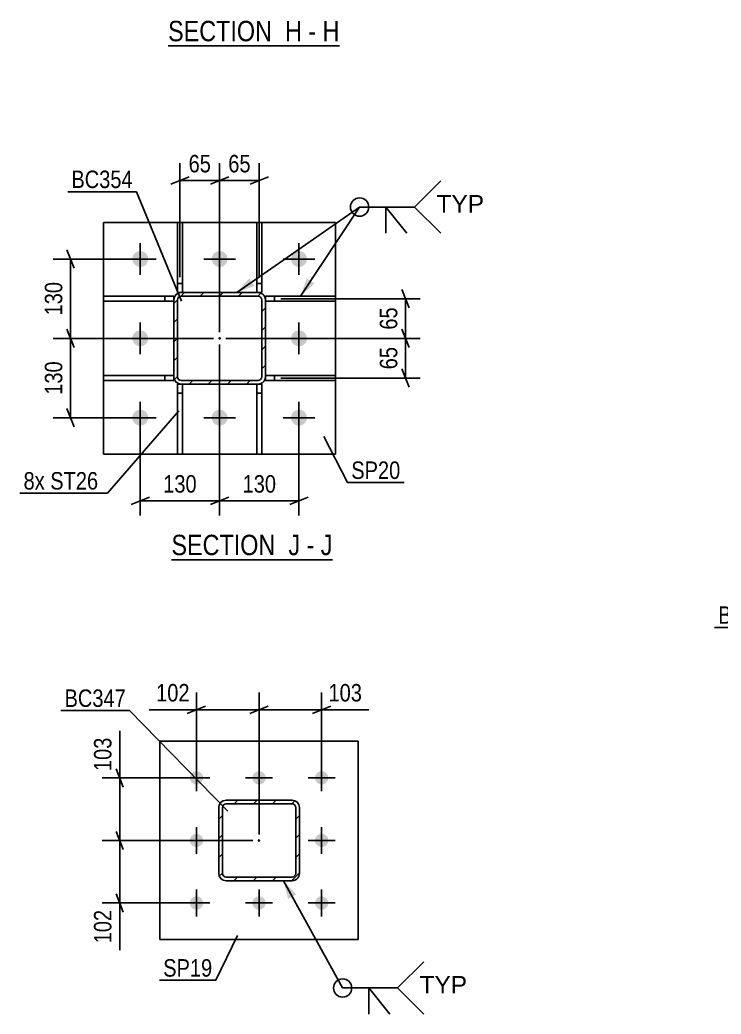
# Model space of a CAD drawing. Header units: millimetres. Extents: x -857 to 332, y -866 to -25.
# Drawn here: x -21.2 to 93.7, y -549.3 to -386.4 of the extents above; entities that cross this region are included whole.
import ezdxf

# ---------------------------------------------------------------- set-up
doc = ezdxf.new("R2010")
doc.units = ezdxf.units.MM
doc.linetypes.add('DXK_LINE_DOT2', pattern=[3.9198, 1.9599, -1.9599])
doc.linetypes.add('DXK_LINE_DOT3', pattern=[5.9187, 2.979, -0.9799, 0.9799, -0.9799])
doc.styles.add('Arial', font='ARIAL.TTF', dxfattribs={"height": 0.2})
doc.styles.add('Arial Narrow', font='ARIALN.TTF', dxfattribs={"height": 0.2})

# ---------------------------------------------------------------- blocks, each defined once
blk = doc.blocks.new('Unknown-570386455-18 - 4990')
at = {"color": 6, "linetype": 'Continuous'}
blk.add_line((3.09, -390.66), (31.16, -390.66), dxfattribs=at)
at = {"color": 0, "linetype": 'Continuous'}
for points in [[(21.2, -389.91), (21.2, -386.41), (3.09, -386.41), (3.09, -389.91)], [(25.02, -389.91), (25.02, -386.41), (22.25, -386.41), (22.25, -389.91)], [(27.34, -389.91), (27.34, -386.41), (26.07, -386.41), (26.07, -389.91)], [(31.16, -389.91), (31.16, -386.41), (28.39, -386.41), (28.39, -389.91)]]:
    blk.add_wipeout(points, dxfattribs=at)
at = {"color": 7, "linetype": 'Continuous', "style": 'Arial Narrow'}
for s, p in [('SECTION ', (3.09, -389.91)), ('H', (22.25, -389.91)), ('H', (28.39, -389.91)), ('-', (26.07, -389.91))]:
    blk.add_text(s, height=3.34, dxfattribs=at).set_placement(p)
blk = doc.blocks.new('Unknown-570386455-21 - 4431')
at = {"color": 6, "linetype": 'Continuous'}
blk.add_line((3.64, -474.88), (30.01, -474.88), dxfattribs=at)
at = {"color": 0, "linetype": 'Continuous'}
for points in [[(21.75, -474.13), (21.75, -470.63), (3.64, -470.63), (3.64, -474.13)], [(24.72, -474.13), (24.72, -470.63), (22.8, -470.63), (22.8, -474.13)], [(27.04, -474.13), (27.04, -470.63), (25.77, -470.63), (25.77, -474.13)], [(30.01, -474.13), (30.01, -470.63), (28.09, -470.63), (28.09, -474.13)]]:
    blk.add_wipeout(points, dxfattribs=at)
at = {"color": 7, "linetype": 'Continuous', "style": 'Arial Narrow'}
for s, p in [('SECTION ', (3.64, -474.13)), ('J', (22.8, -474.13)), ('J', (28.09, -474.13)), ('-', (25.77, -474.13))]:
    blk.add_text(s, height=3.34, dxfattribs=at).set_placement(p)
blk = doc.blocks.new('Part-570386455-4611 - 4431')
at = {"color": 2, "linetype": 'Continuous'}
for p, q in [((30.53, -431.7), (19.03, -431.7)), ((19.03, -431.7), (19.03, -432.3)), ((30.53, -431.7), (30.53, -432.5)), ((30.53, -432.5), (19.03, -432.5))]:
    blk.add_line(p, q, dxfattribs=at)
at = {"color": 7, "linetype": 'DXK_LINE_DOT2'}
for p, q in [((20.53, -432.5), (20.53, -431.7)), ((19.03, -432.3), (19.03, -432.5))]:
    blk.add_line(p, q, dxfattribs=at)
blk = doc.blocks.new('Part-570386455-4486 - 4431')
at = {"color": 2, "linetype": 'Continuous'}
for p, q in [((-7.47, -445.5), (-7.47, -444.7)), ((-7.47, -444.7), (4.03, -444.7)), ((-7.47, -445.5), (4.03, -445.5)), ((4.03, -444.9), (4.03, -445.5))]:
    blk.add_line(p, q, dxfattribs=at)
at = {"color": 7, "linetype": 'DXK_LINE_DOT2'}
for p, q in [((2.53, -445.5), (2.53, -444.7)), ((4.03, -444.7), (4.03, -444.9))]:
    blk.add_line(p, q, dxfattribs=at)
blk = doc.blocks.new('Part-570386455-4501 - 4431')
at = {"color": 2, "linetype": 'Continuous'}
for p, q in [((4.63, -446.1), (4.63, -457.6)), ((5.23, -446.1), (4.63, -446.1)), ((5.43, -446.1), (5.43, -457.6)), ((5.43, -457.6), (4.63, -457.6))]:
    blk.add_line(p, q, dxfattribs=at)
at = {"color": 7, "linetype": 'DXK_LINE_DOT2'}
for p, q in [((5.43, -446.1), (5.23, -446.1)), ((4.63, -447.6), (5.43, -447.6))]:
    blk.add_line(p, q, dxfattribs=at)
blk = doc.blocks.new('Bolt-570386455-4469 - 4431')
at = {"linetype": 'Continuous'}
for points in [[(-2.77, -425.6, -1), (-0.17, -425.6, -1)], [(10.23, -425.6, -1), (12.83, -425.6, -1)], [(23.23, -425.6, -1), (25.83, -425.6, -1)], [(-2.77, -438.6, -1), (-0.17, -438.6, -1)], [(23.23, -438.6, -1), (25.83, -438.6, -1)], [(-2.77, -451.6, -1), (-0.17, -451.6, -1)], [(10.23, -451.6, -1), (12.83, -451.6, -1)], [(23.23, -451.6, -1), (25.83, -451.6, -1)]]:
    blk.add_hatch(color=1, dxfattribs=at).paths.add_polyline_path(points)
at = {"color": 1, "linetype": 'Continuous'}
for p, q in [((-1.47, -428.2), (-1.47, -423)), ((11.53, -428.2), (11.53, -423)), ((24.53, -428.2), (24.53, -423)), ((-4.07, -425.6), (1.13, -425.6)), ((8.93, -425.6), (14.13, -425.6)), ((21.93, -425.6), (27.13, -425.6)), ((-1.47, -441.2), (-1.47, -436)), ((24.53, -441.2), (24.53, -436)), ((-4.07, -438.6), (1.13, -438.6)), ((21.93, -438.6), (27.13, -438.6)), ((-1.47, -454.2), (-1.47, -449)), ((11.53, -454.2), (11.53, -449)), ((24.53, -454.2), (24.53, -449)), ((-4.07, -451.6), (1.13, -451.6)), ((8.93, -451.6), (14.13, -451.6)), ((21.93, -451.6), (27.13, -451.6))]:
    blk.add_line(p, q, dxfattribs=at)
blk = doc.blocks.new('Part-570386455-4496 - 4431')
at = {"color": 2, "linetype": 'Continuous'}
for p, q in [((30.53, -444.7), (19.03, -444.7)), ((30.53, -444.7), (30.53, -445.5)), ((19.03, -444.9), (19.03, -445.5)), ((30.53, -445.5), (19.03, -445.5))]:
    blk.add_line(p, q, dxfattribs=at)
at = {"color": 7, "linetype": 'DXK_LINE_DOT2'}
for p, q in [((19.03, -444.7), (19.03, -444.9)), ((20.53, -445.5), (20.53, -444.7))]:
    blk.add_line(p, q, dxfattribs=at)
blk = doc.blocks.new('Part-570386455-4506 - 4431')
at = {"color": 2, "linetype": 'Continuous'}
for p, q in [((17.63, -446.1), (17.63, -457.6)), ((18.43, -446.1), (17.83, -446.1)), ((18.43, -446.1), (18.43, -457.6)), ((18.43, -457.6), (17.63, -457.6))]:
    blk.add_line(p, q, dxfattribs=at)
at = {"color": 7, "linetype": 'DXK_LINE_DOT2'}
for p, q in [((17.83, -446.1), (17.63, -446.1)), ((17.63, -447.6), (18.43, -447.6))]:
    blk.add_line(p, q, dxfattribs=at)
blk = doc.blocks.new('Part-570386455-4511 - 4431')
at = {"color": 2, "linetype": 'Continuous'}
for p, q in [((4.63, -431.1), (4.63, -419.6)), ((4.63, -419.6), (5.43, -419.6)), ((5.43, -419.6), (5.43, -431.1)), ((5.23, -431.1), (4.63, -431.1))]:
    blk.add_line(p, q, dxfattribs=at)
at = {"color": 7, "linetype": 'DXK_LINE_DOT2'}
for p, q in [((4.63, -429.6), (5.43, -429.6)), ((5.43, -431.1), (5.23, -431.1))]:
    blk.add_line(p, q, dxfattribs=at)
blk = doc.blocks.new('Part-570386455-4516 - 4431')
at = {"color": 2, "linetype": 'Continuous'}
for p, q in [((17.63, -431.1), (17.63, -419.6)), ((17.63, -419.6), (18.43, -419.6)), ((18.43, -419.6), (18.43, -431.1)), ((18.43, -431.1), (17.83, -431.1))]:
    blk.add_line(p, q, dxfattribs=at)
at = {"color": 7, "linetype": 'DXK_LINE_DOT2'}
for p, q in [((17.63, -429.6), (18.43, -429.6)), ((17.83, -431.1), (17.63, -431.1))]:
    blk.add_line(p, q, dxfattribs=at)
blk = doc.blocks.new('Part-570386455-4613 - 4431')
at = {"color": 2, "linetype": 'Continuous'}
for p, q in [((-7.47, -432.5), (-7.47, -431.7)), ((-7.47, -431.7), (4.03, -431.7)), ((4.03, -431.7), (4.03, -432.3)), ((-7.47, -432.5), (4.03, -432.5))]:
    blk.add_line(p, q, dxfattribs=at)
at = {"color": 7, "linetype": 'DXK_LINE_DOT2'}
for p, q in [((2.53, -432.5), (2.53, -431.7)), ((4.03, -432.3), (4.03, -432.5))]:
    blk.add_line(p, q, dxfattribs=at)
blk = doc.blocks.new('Part-570386455-4690 - 4431')
at = {"color": 2, "linetype": 'Continuous'}
for p, q in [((-7.47, -457.6), (-7.47, -419.6)), ((-7.47, -419.6), (30.53, -419.6)), ((30.53, -419.6), (30.53, -457.6)), ((30.53, -457.6), (-7.47, -457.6))]:
    blk.add_line(p, q, dxfattribs=at)
blk = doc.blocks.new('Part-570386455-4709 - 4431')
at = {"linetype": 'Continuous'}
h = blk.add_hatch(dxfattribs=at)
h.set_pattern_fill('', scale=0.7, style=0, pattern_type=0)
h.set_pattern_definition([(45, (4.1217, -445.3552), (-1.57154, 1.57154), [])])
h.paths.add_polyline_path([(4.03, -444.9), (4.12, -445.36), (4.38, -445.74), (4.77, -446), (5.23, -446.1), (17.83, -446.1), (18.29, -446), (18.68, -445.74), (18.94, -445.36), (19.03, -444.9), (19.03, -432.3), (18.94, -431.84), (18.68, -431.45), (18.29, -431.19), (17.83, -431.1), (5.23, -431.1), (4.77, -431.19), (4.38, -431.45), (4.12, -431.84), (4.03, -432.3)])
h.paths.add_polyline_path([(4.63, -432.3), (4.68, -432.07), (4.81, -431.87), (5, -431.74), (5.23, -431.7), (17.83, -431.7), (18.06, -431.74), (18.25, -431.87), (18.38, -432.07), (18.43, -432.3), (18.43, -444.9), (18.38, -445.13), (18.25, -445.32), (18.06, -445.45), (17.83, -445.5), (5.23, -445.5), (5, -445.45), (4.81, -445.32), (4.68, -445.13), (4.63, -444.9)])
blk.add_hatch(color=30, dxfattribs=at).paths.add_polyline_path([(11.53, -438.7, -1), (11.53, -438.5, -1)])
at = {"color": 7, "linetype": 'DXK_LINE_DOT2'}
for p, q in [((4.77, -431.19), (5.23, -431.1)), ((5, -431.74), (4.81, -431.87)), ((5.23, -431.7), (5, -431.74)), ((17.83, -431.1), (5.23, -431.1)), ((5.23, -431.7), (17.83, -431.7)), ((17.83, -431.1), (18.29, -431.19)), ((18.06, -431.74), (17.83, -431.7)), ((18.25, -431.87), (18.06, -431.74)), ((4.03, -432.3), (4.12, -431.84)), ((4.03, -432.3), (4.03, -444.9)), ((4.68, -432.07), (4.63, -432.3)), ((4.63, -444.9), (4.63, -432.3)), ((4.81, -431.87), (4.68, -432.07)), ((18.38, -432.07), (18.25, -431.87)), ((18.43, -432.3), (18.38, -432.07)), ((18.43, -444.9), (18.43, -432.3)), ((18.94, -431.84), (19.03, -432.3)), ((19.03, -432.3), (19.03, -444.9)), ((4.12, -445.36), (4.03, -444.9)), ((4.63, -444.9), (4.68, -445.13)), ((4.68, -445.13), (4.81, -445.32)), ((5.23, -446.1), (4.77, -446)), ((4.81, -445.32), (5, -445.45)), ((5, -445.45), (5.23, -445.5)), ((5.23, -445.5), (17.83, -445.5)), ((17.83, -446.1), (5.23, -446.1)), ((17.83, -445.5), (18.06, -445.45)), ((18.29, -446), (17.83, -446.1)), ((18.06, -445.45), (18.25, -445.32)), ((18.25, -445.32), (18.38, -445.13)), ((18.38, -445.13), (18.43, -444.9)), ((19.03, -444.9), (18.94, -445.36))]:
    blk.add_line(p, q, dxfattribs=at)
at = {"color": 2, "linetype": 'Continuous'}
for p, q in [((5.23, -431.1), (4.77, -431.19)), ((4.81, -431.87), (5, -431.74)), ((5, -431.74), (5.23, -431.7)), ((5.23, -431.1), (17.83, -431.1)), ((5.23, -431.7), (17.83, -431.7)), ((18.29, -431.19), (17.83, -431.1)), ((17.83, -431.7), (18.06, -431.74)), ((18.06, -431.74), (18.25, -431.87)), ((4.12, -431.84), (4.03, -432.3)), ((4.03, -444.9), (4.03, -432.3)), ((4.63, -432.3), (4.68, -432.07)), ((4.63, -444.9), (4.63, -432.3)), ((4.68, -432.07), (4.81, -431.87)), ((18.25, -431.87), (18.38, -432.07)), ((18.38, -432.07), (18.43, -432.3)), ((18.43, -444.9), (18.43, -432.3)), ((19.03, -432.3), (18.94, -431.84)), ((19.03, -444.9), (19.03, -432.3)), ((4.03, -444.9), (4.12, -445.36)), ((4.68, -445.13), (4.63, -444.9)), ((4.81, -445.32), (4.68, -445.13)), ((4.77, -446), (5.23, -446.1)), ((5, -445.45), (4.81, -445.32)), ((5.23, -445.5), (5, -445.45)), ((5.23, -445.5), (17.83, -445.5)), ((5.23, -446.1), (17.83, -446.1)), ((18.06, -445.45), (17.83, -445.5)), ((17.83, -446.1), (18.29, -446)), ((18.25, -445.32), (18.06, -445.45)), ((18.38, -445.13), (18.25, -445.32)), ((18.43, -444.9), (18.38, -445.13)), ((18.94, -445.36), (19.03, -444.9))]:
    blk.add_line(p, q, dxfattribs=at)
at = {"color": 7, "linetype": 'DXK_LINE_DOT3'}
blk.add_line((11.53, -438.6), (11.53, -438.6), dxfattribs=at)
at = {"color": 30, "linetype": 'DXK_LINE_DOT3'}
blk.add_line((11.53, -438.6), (11.53, -438.6), dxfattribs=at)
at = {"color": 30, "linetype": 'Continuous'}
blk.add_circle((11.53, -438.6), 0.1, dxfattribs=at)
at = {"color": 7, "linetype": 'DXK_LINE_DOT2'}
for centre, start, end in [((5.23, -432.3), 112.5, 157.5), ((17.83, -432.3), 22.5, 67.5), ((5.23, -444.9), 202.5, 247.5), ((17.83, -444.9), 292.5, 337.5)]:
    blk.add_arc(centre, 1.2, start, end, dxfattribs=at)
at = {"color": 2, "linetype": 'Continuous'}
for centre, start, end in [((5.23, -432.3), 112.5, 157.5), ((17.83, -432.3), 22.5, 67.5), ((5.23, -444.9), 202.5, 247.5), ((17.83, -444.9), 292.5, 337.5)]:
    blk.add_arc(centre, 1.2, start, end, dxfattribs=at)
blk = doc.blocks.new('Part-570386455-4190 - 3896')
at = {"color": 2, "linetype": 'Continuous'}
for p, q in [((1.74, -537.13), (1.74, -504.63)), ((1.74, -504.63), (34.24, -504.63)), ((34.24, -537.13), (34.24, -504.63)), ((1.74, -537.13), (34.24, -537.13))]:
    blk.add_line(p, q, dxfattribs=at)
blk = doc.blocks.new('Bolt-570386455-3980 - 3896')
at = {"linetype": 'Continuous'}
for points in [[(6.64, -510.63, -1), (8.84, -510.63, -1)], [(16.89, -510.63, -1), (19.09, -510.63, -1)], [(27.14, -510.63, -1), (29.34, -510.63, -1)], [(6.64, -520.88, -1), (8.84, -520.88, -1)], [(27.14, -520.88, -1), (29.34, -520.88, -1)], [(6.64, -531.13, -1), (8.84, -531.13, -1)], [(16.89, -531.13, -1), (19.09, -531.13, -1)], [(27.14, -531.13, -1), (29.34, -531.13, -1)]]:
    blk.add_hatch(color=1, dxfattribs=at).paths.add_polyline_path(points)
at = {"color": 1, "linetype": 'Continuous'}
for p, q in [((7.74, -512.83), (7.74, -508.43)), ((17.99, -512.83), (17.99, -508.43)), ((28.24, -512.83), (28.24, -508.43)), ((5.54, -510.63), (9.94, -510.63)), ((15.79, -510.63), (20.19, -510.63)), ((26.04, -510.63), (30.44, -510.63)), ((7.74, -523.08), (7.74, -518.68)), ((28.24, -523.08), (28.24, -518.68)), ((5.54, -520.88), (9.94, -520.88)), ((26.04, -520.88), (30.44, -520.88)), ((7.74, -533.33), (7.74, -528.93)), ((17.99, -533.33), (17.99, -528.93)), ((28.24, -533.33), (28.24, -528.93)), ((5.54, -531.13), (9.94, -531.13)), ((15.79, -531.13), (20.19, -531.13)), ((26.04, -531.13), (30.44, -531.13))]:
    blk.add_line(p, q, dxfattribs=at)
blk = doc.blocks.new('Part-570386455-4208 - 3896')
at = {"linetype": 'Continuous'}
h = blk.add_hatch(dxfattribs=at)
h.set_pattern_fill('', scale=0.7, style=0, pattern_type=0)
h.set_pattern_definition([(45, (11.479, -526.7397), (-1.57154, 1.57154), [])])
h.paths.add_polyline_path([(11.39, -526.28), (11.48, -526.74), (11.74, -527.13), (12.13, -527.39), (12.59, -527.48), (23.39, -527.48), (23.85, -527.39), (24.24, -527.13), (24.5, -526.74), (24.59, -526.28), (24.59, -515.48), (24.5, -515.02), (24.24, -514.63), (23.85, -514.37), (23.39, -514.28), (12.59, -514.28), (12.13, -514.37), (11.74, -514.63), (11.48, -515.02), (11.39, -515.48)])
h.paths.add_polyline_path([(11.99, -515.48), (12.03, -515.25), (12.16, -515.06), (12.36, -514.93), (12.59, -514.88), (23.39, -514.88), (23.62, -514.93), (23.81, -515.06), (23.94, -515.25), (23.99, -515.48), (23.99, -526.28), (23.94, -526.51), (23.81, -526.7), (23.62, -526.83), (23.39, -526.88), (12.59, -526.88), (12.36, -526.83), (12.16, -526.7), (12.03, -526.51), (11.99, -526.28)])
blk.add_hatch(color=30, dxfattribs=at).paths.add_polyline_path([(17.99, -520.98, -1), (17.99, -520.78, -1)])
at = {"color": 7, "linetype": 'DXK_LINE_DOT2'}
for p, q in [((12.13, -514.37), (12.59, -514.28)), ((12.59, -514.28), (23.39, -514.28)), ((23.39, -514.28), (23.85, -514.37)), ((11.39, -515.48), (11.48, -515.02)), ((11.39, -515.48), (11.39, -526.28)), ((12.03, -515.25), (11.99, -515.48)), ((11.99, -526.28), (11.99, -515.48)), ((12.16, -515.06), (12.03, -515.25)), ((12.36, -514.93), (12.16, -515.06)), ((12.59, -514.88), (12.36, -514.93)), ((12.59, -514.88), (23.39, -514.88)), ((23.62, -514.93), (23.39, -514.88)), ((23.81, -515.06), (23.62, -514.93)), ((23.94, -515.25), (23.81, -515.06)), ((23.99, -515.48), (23.94, -515.25)), ((23.99, -526.28), (23.99, -515.48)), ((24.5, -515.02), (24.59, -515.48)), ((24.59, -526.28), (24.59, -515.48)), ((11.48, -526.74), (11.39, -526.28)), ((11.99, -526.28), (12.03, -526.51)), ((12.03, -526.51), (12.16, -526.7)), ((12.59, -527.48), (12.13, -527.39)), ((12.16, -526.7), (12.36, -526.83)), ((12.36, -526.83), (12.59, -526.88)), ((12.59, -526.88), (23.39, -526.88)), ((12.59, -527.48), (23.39, -527.48)), ((23.39, -526.88), (23.62, -526.83)), ((23.85, -527.39), (23.39, -527.48)), ((23.62, -526.83), (23.81, -526.7)), ((23.81, -526.7), (23.94, -526.51)), ((23.94, -526.51), (23.99, -526.28)), ((24.59, -526.28), (24.5, -526.74))]:
    blk.add_line(p, q, dxfattribs=at)
at = {"color": 2, "linetype": 'Continuous'}
for p, q in [((12.59, -514.28), (12.13, -514.37)), ((12.59, -514.28), (12.59, -514.28)), ((12.59, -514.28), (23.39, -514.28)), ((23.39, -514.28), (23.39, -514.28)), ((23.85, -514.37), (23.39, -514.28)), ((11.48, -515.02), (11.39, -515.48)), ((11.39, -515.48), (11.39, -515.48)), ((11.39, -526.28), (11.39, -515.48)), ((11.99, -515.48), (12.03, -515.25)), ((11.99, -515.48), (11.99, -515.48)), ((11.99, -526.28), (11.99, -515.48)), ((12.03, -515.25), (12.16, -515.06)), ((12.16, -515.06), (12.36, -514.93)), ((12.36, -514.93), (12.59, -514.88)), ((12.59, -514.88), (12.59, -514.88)), ((12.59, -514.88), (23.39, -514.88)), ((23.39, -514.88), (23.39, -514.88)), ((23.39, -514.88), (23.62, -514.93)), ((23.62, -514.93), (23.81, -515.06)), ((23.81, -515.06), (23.94, -515.25)), ((23.94, -515.25), (23.99, -515.48)), ((23.99, -515.48), (23.99, -515.48)), ((23.99, -526.28), (23.99, -515.48)), ((24.59, -515.48), (24.5, -515.02)), ((24.59, -515.48), (24.59, -515.48)), ((24.59, -526.28), (24.59, -515.48)), ((11.39, -526.28), (11.39, -526.28)), ((11.39, -526.28), (11.48, -526.74)), ((11.99, -526.28), (11.99, -526.28)), ((12.03, -526.51), (11.99, -526.28)), ((12.16, -526.7), (12.03, -526.51)), ((12.13, -527.39), (12.59, -527.48)), ((12.36, -526.83), (12.16, -526.7)), ((12.59, -526.88), (12.36, -526.83)), ((12.59, -526.88), (12.59, -526.88)), ((12.59, -526.88), (23.39, -526.88)), ((12.59, -527.48), (12.59, -527.48)), ((12.59, -527.48), (23.39, -527.48)), ((23.62, -526.83), (23.39, -526.88)), ((23.39, -526.88), (23.39, -526.88)), ((23.39, -527.48), (23.85, -527.39)), ((23.39, -527.48), (23.39, -527.48)), ((23.81, -526.7), (23.62, -526.83)), ((23.94, -526.51), (23.81, -526.7)), ((23.99, -526.28), (23.94, -526.51)), ((23.99, -526.28), (23.99, -526.28)), ((24.5, -526.74), (24.59, -526.28)), ((24.59, -526.28), (24.59, -526.28))]:
    blk.add_line(p, q, dxfattribs=at)
at = {"color": 30, "linetype": 'DXK_LINE_DOT3'}
blk.add_line((17.99, -520.88), (17.99, -520.88), dxfattribs=at)
at = {"color": 30, "linetype": 'Continuous'}
blk.add_circle((17.99, -520.88), 0.1, dxfattribs=at)
at = {"color": 7, "linetype": 'DXK_LINE_DOT2'}
for centre, start, end in [((12.59, -515.48), 112.5, 157.5), ((23.39, -515.48), 22.5, 67.5), ((12.59, -526.28), 202.5, 247.5), ((23.39, -526.28), 292.5, 337.5)]:
    blk.add_arc(centre, 1.2, start, end, dxfattribs=at)
at = {"color": 2, "linetype": 'Continuous'}
for centre, start, end in [((12.59, -515.48), 112.5, 157.5), ((23.39, -515.48), 22.5, 67.5), ((12.59, -526.28), 202.5, 247.5), ((23.39, -526.28), 292.5, 337.5)]:
    blk.add_arc(centre, 1.2, start, end, dxfattribs=at)
blk = doc.blocks.new('StraightDimension-570386455-50233 - 4431')
at = {"color": 7, "linetype": 'Continuous'}
for p, q in [((41.38, -430.6), (42.58, -433.6)), ((21.53, -432.1), (44.38, -432.1)), ((41.98, -438.6), (41.98, -432.1)), ((42.58, -440.1), (41.38, -437.1)), ((12.53, -438.6), (44.38, -438.6))]:
    blk.add_line(p, q, dxfattribs=at)
at = {"color": 0}
blk.add_wipeout([(41.23, -432.92), (37.03, -432.92), (37.03, -437.77), (41.23, -437.77)], dxfattribs=at)
at = {"color": 3, "style": 'Arial Narrow'}
blk.add_text('65', height=2.863, rotation=90.0002, dxfattribs=at).set_placement((40.63, -437.17))
blk = doc.blocks.new('StraightDimension-570386455-4893 - 4431')
at = {"color": 7, "linetype": 'Continuous'}
for p, q in [((-12.29, -427.1), (-13.49, -424.1)), ((-2.47, -425.6), (-15.74, -425.6)), ((-12.89, -438.6), (-12.89, -425.6)), ((-13.49, -437.1), (-12.29, -440.1)), ((10.53, -438.6), (-15.74, -438.6))]:
    blk.add_line(p, q, dxfattribs=at)
at = {"color": 0}
blk.add_wipeout([(-13.64, -428.75), (-17.84, -428.75), (-17.84, -435.44), (-13.64, -435.44)], dxfattribs=at)
at = {"color": 3, "style": 'Arial Narrow'}
blk.add_text('130', height=2.863, rotation=90.0002, dxfattribs=at).set_placement((-14.24, -434.84))
blk = doc.blocks.new('StraightDimension-570386455-4876 - 4431')
at = {"color": 7, "linetype": 'Continuous'}
for p, q in [((-12.29, -440.1), (-13.49, -437.1)), ((10.53, -438.6), (-15.74, -438.6)), ((-12.89, -451.6), (-12.89, -438.6)), ((-13.49, -450.1), (-12.29, -453.1)), ((-2.47, -451.6), (-15.74, -451.6))]:
    blk.add_line(p, q, dxfattribs=at)
at = {"color": 0}
blk.add_wipeout([(-13.64, -441.75), (-17.84, -441.75), (-17.84, -448.44), (-13.64, -448.44)], dxfattribs=at)
at = {"color": 3, "style": 'Arial Narrow'}
blk.add_text('130', height=2.863, rotation=90.0002, dxfattribs=at).set_placement((-14.24, -447.84))
blk = doc.blocks.new('StraightDimension-570386455-50159 - 4431')
at = {"color": 7, "linetype": 'Continuous'}
for p, q in [((11.53, -439.6), (11.53, -467.63)), ((24.53, -452.6), (24.53, -467.63)), ((13.03, -464.63), (10.03, -465.83)), ((11.53, -465.23), (24.53, -465.23)), ((23.03, -465.83), (26.03, -464.63))]:
    blk.add_line(p, q, dxfattribs=at)
at = {"color": 0}
blk.add_wipeout([(21.37, -464.48), (21.37, -460.28), (14.69, -460.28), (14.69, -464.48)], dxfattribs=at)
at = {"color": 3, "style": 'Arial Narrow'}
blk.add_text('130', height=2.863, dxfattribs=at).set_placement((15.29, -463.88))
blk = doc.blocks.new('StraightDimension-570386455-50160 - 4431')
at = {"color": 7, "linetype": 'Continuous'}
for p, q in [((11.53, -439.6), (11.53, -467.63)), ((-1.47, -452.6), (-1.47, -467.63)), ((0.03, -464.63), (-2.97, -465.83)), ((-1.47, -465.23), (11.53, -465.23)), ((10.03, -465.83), (13.03, -464.63))]:
    blk.add_line(p, q, dxfattribs=at)
at = {"color": 0}
blk.add_wipeout([(8.37, -464.48), (8.37, -460.28), (1.69, -460.28), (1.69, -464.48)], dxfattribs=at)
at = {"color": 3, "style": 'Arial Narrow'}
blk.add_text('130', height=2.863, dxfattribs=at).set_placement((2.29, -463.88))
blk = doc.blocks.new('StraightDimension-570386455-50196 - 4431')
at = {"color": 7, "linetype": 'Continuous'}
for p, q in [((11.53, -437.6), (11.53, -409.9)), ((18.03, -428.6), (18.03, -409.9)), ((10.03, -413.35), (13.03, -412.15)), ((19.53, -412.15), (16.53, -413.35)), ((11.53, -412.75), (18.03, -412.75))]:
    blk.add_line(p, q, dxfattribs=at)
at = {"color": 0}
blk.add_wipeout([(17.21, -412), (17.21, -407.8), (12.35, -407.8), (12.35, -412)], dxfattribs=at)
at = {"color": 3, "style": 'Arial Narrow'}
blk.add_text('65', height=2.863, dxfattribs=at).set_placement((12.95, -411.4))
blk = doc.blocks.new('StraightDimension-570386455-50197 - 4431')
at = {"color": 7, "linetype": 'Continuous'}
for p, q in [((5.03, -428.6), (5.03, -409.9)), ((11.53, -437.6), (11.53, -409.9)), ((3.53, -413.35), (6.53, -412.15)), ((13.03, -412.15), (10.03, -413.35)), ((5.03, -412.75), (11.53, -412.75))]:
    blk.add_line(p, q, dxfattribs=at)
at = {"color": 0}
blk.add_wipeout([(10.71, -412), (10.71, -407.8), (5.85, -407.8), (5.85, -412)], dxfattribs=at)
at = {"color": 3, "style": 'Arial Narrow'}
blk.add_text('65', height=2.863, dxfattribs=at).set_placement((6.45, -411.4))
blk = doc.blocks.new('StraightDimension-570386455-50234 - 4431')
at = {"color": 7, "linetype": 'Continuous'}
for p, q in [((41.38, -437.1), (42.58, -440.1)), ((12.53, -438.6), (44.38, -438.6)), ((41.98, -445.1), (41.98, -438.6)), ((42.58, -446.6), (41.38, -443.6)), ((21.53, -445.1), (44.38, -445.1))]:
    blk.add_line(p, q, dxfattribs=at)
at = {"color": 0}
blk.add_wipeout([(41.23, -439.42), (37.03, -439.42), (37.03, -444.27), (41.23, -444.27)], dxfattribs=at)
at = {"color": 3, "style": 'Arial Narrow'}
blk.add_text('65', height=2.863, rotation=90.0002, dxfattribs=at).set_placement((40.63, -443.67))
blk = doc.blocks.new('StraightDimension-570386455-4280 - 3896')
at = {"color": 7, "linetype": 'Continuous'}
for p, q in [((7.74, -509.63), (7.74, -496.61)), ((17.99, -519.89), (17.99, -496.61)), ((6.24, -500.06), (9.24, -498.86)), ((7.74, -499.46), (17.99, -499.46)), ((19.49, -498.86), (16.49, -500.06))]:
    blk.add_line(p, q, dxfattribs=at)
at = {"color": 0}
blk.add_wipeout([(7.21, -498.71), (7.21, -494.51), (0.53, -494.51), (0.53, -498.71)], dxfattribs=at)
at = {"color": 7, "linetype": 'Continuous'}
blk.add_line((7.74, -499.46), (0, -499.46), dxfattribs=at)
blk.add_line((7.74, -499.46), (0, -499.46), dxfattribs=at)
at = {"color": 3, "style": 'Arial Narrow'}
blk.add_text('102', height=2.863, dxfattribs=at).set_placement((1.13, -498.11))
blk = doc.blocks.new('StraightDimension-570386455-4288 - 3896')
at = {"color": 7, "linetype": 'Continuous'}
for p, q in [((17.99, -519.89), (17.99, -496.61)), ((28.24, -509.63), (28.24, -496.61)), ((16.49, -500.06), (19.49, -498.86)), ((17.99, -499.46), (28.24, -499.46)), ((29.74, -498.86), (26.74, -500.06))]:
    blk.add_line(p, q, dxfattribs=at)
at = {"color": 0}
blk.add_wipeout([(35.45, -498.71), (35.45, -494.51), (28.76, -494.51), (28.76, -498.71)], dxfattribs=at)
at = {"color": 7, "linetype": 'Continuous'}
blk.add_line((28.24, -499.46), (35.97, -499.46), dxfattribs=at)
blk.add_line((28.24, -499.46), (35.97, -499.46), dxfattribs=at)
at = {"color": 3, "style": 'Arial Narrow'}
blk.add_text('103', height=2.863, dxfattribs=at).set_placement((29.36, -498.11))
blk = doc.blocks.new('StraightDimension-570386455-4297 - 3896')
at = {"color": 7, "linetype": 'Continuous'}
for p, q in [((-5.44, -509.13), (-4.24, -512.13)), ((6.74, -510.63), (-7.69, -510.63)), ((-4.84, -520.89), (-4.84, -510.63)), ((-4.24, -522.39), (-5.44, -519.39)), ((16.99, -520.89), (-7.69, -520.89))]:
    blk.add_line(p, q, dxfattribs=at)
at = {"color": 0}
blk.add_wipeout([(-5.59, -503.42), (-9.79, -503.42), (-9.79, -510.11), (-5.59, -510.11)], dxfattribs=at)
at = {"color": 7, "linetype": 'Continuous'}
blk.add_line((-4.84, -510.63), (-4.84, -502.9), dxfattribs=at)
blk.add_line((-4.84, -510.63), (-4.84, -502.9), dxfattribs=at)
at = {"color": 3, "style": 'Arial Narrow'}
blk.add_text('103', height=2.863, rotation=90.0002, dxfattribs=at).set_placement((-6.19, -509.51))
blk = doc.blocks.new('StraightDimension-570386455-4305 - 3896')
at = {"color": 7, "linetype": 'Continuous'}
for p, q in [((-5.44, -519.39), (-4.24, -522.39)), ((16.99, -520.89), (-7.69, -520.89)), ((-4.84, -531.13), (-4.84, -520.89)), ((6.74, -531.13), (-7.69, -531.13)), ((-4.24, -532.63), (-5.44, -529.63))]:
    blk.add_line(p, q, dxfattribs=at)
at = {"color": 0}
blk.add_wipeout([(-5.59, -531.66), (-9.79, -531.66), (-9.79, -538.34), (-5.59, -538.34)], dxfattribs=at)
at = {"color": 7, "linetype": 'Continuous'}
blk.add_line((-4.84, -531.13), (-4.84, -538.86), dxfattribs=at)
blk.add_line((-4.84, -531.13), (-4.84, -538.86), dxfattribs=at)
at = {"color": 3, "style": 'Arial Narrow'}
blk.add_text('102', height=2.863, rotation=90.0002, dxfattribs=at).set_placement((-6.19, -537.74))
blk = doc.blocks.new('Mark-570386455-13863 - 13803')
at = {"color": 0}
blk.add_wipeout([(103.24, -485.38), (103.24, -482.38), (93.19, -482.38), (93.19, -485.38)], dxfattribs=at)
blk.add_wipeout([(103.24, -485.38), (103.24, -482.38), (93.19, -482.38), (93.19, -485.38)], dxfattribs=at)
at = {"color": 30, "linetype": 'Continuous'}
for p in [(111.9, -471.14), (92.59, -485.98)]:
    blk.add_line(p, (103.84, -485.98), dxfattribs=at)
at = {"color": 3, "style": 'Arial Narrow'}
blk.add_text('BC347', height=2.863, dxfattribs=at).set_placement((93.19, -485.38))
blk = doc.blocks.new('Mark-570386455-4705 - 4431')
at = {"color": 0}
blk.add_wipeout([(-2.7, -413.97), (-2.7, -410.97), (-12.75, -410.97), (-12.75, -413.97)], dxfattribs=at)
blk.add_wipeout([(-2.7, -413.97), (-2.7, -410.97), (-12.75, -410.97), (-12.75, -413.97)], dxfattribs=at)
at = {"color": 30, "linetype": 'Continuous'}
for p in [(-13.35, -414.57), (5.26, -432.48)]:
    blk.add_line(p, (-2.1, -414.57), dxfattribs=at)
at = {"color": 3, "style": 'Arial Narrow'}
blk.add_text('BC354', height=2.863, dxfattribs=at).set_placement((-12.75, -413.97))
blk = doc.blocks.new('Mark-570386455-4686 - 4431')
at = {"color": 0}
blk.add_wipeout([(41.13, -461.64), (41.13, -458.64), (33.09, -458.64), (33.09, -461.64)], dxfattribs=at)
blk.add_wipeout([(41.13, -461.64), (41.13, -458.64), (33.09, -458.64), (33.09, -461.64)], dxfattribs=at)
at = {"color": 30, "linetype": 'Continuous'}
for p, q in [((28.6, -454.68), (32.49, -462.24)), ((32.49, -462.24), (41.73, -462.24))]:
    blk.add_line(p, q, dxfattribs=at)
at = {"color": 3, "style": 'Arial Narrow'}
blk.add_text('SP20', height=2.863, dxfattribs=at).set_placement((33.09, -461.64))
blk = doc.blocks.new('MarkSet-570386455-4976 - 4431')
at = {"color": 30, "linetype": 'Continuous'}
blk.add_line((4.83, -450.48), (-6.85, -463.98), dxfattribs=at)
at = {"color": 0}
for points in [[(-17.11, -463.38), (-17.11, -460.38), (-20.58, -460.38), (-20.58, -463.38)], [(-8.35, -463.38), (-8.35, -460.38), (-16.21, -460.38), (-16.21, -463.38)]]:
    blk.add_wipeout(points, dxfattribs=at)
for points in [[(-17.11, -463.38), (-17.11, -460.38), (-20.58, -460.38), (-20.58, -463.38)], [(-8.35, -463.38), (-8.35, -460.38), (-16.21, -460.38), (-16.21, -463.38)]]:
    blk.add_wipeout(points, dxfattribs=at)
at = {"color": 30, "linetype": 'Continuous'}
blk.add_line((-21.18, -463.98), (-6.85, -463.98), dxfattribs=at)
at = {"color": 3, "style": 'Arial Narrow'}
for s, p in [('8x', (-20.58, -463.38)), ('ST26', (-16.21, -463.38))]:
    blk.add_text(s, height=2.863, dxfattribs=at).set_placement(p)
blk = doc.blocks.new('WeldMark-570386455-29787 - 4431')
at = {"linetype": 'Continuous'}
for points in [[(17.22, -430), (14.33, -431.1), (16.37, -428.77)], [(27.06, -429.61), (24.78, -431.7), (25.81, -428.78)]]:
    blk.add_hatch(color=30, dxfattribs=at).paths.add_polyline_path(points)
at = {"color": 30, "linetype": 'Continuous'}
for p, q in [((14.33, -431.1), (34.46, -417.08)), ((24.78, -431.7), (34.46, -417.08)), ((34.46, -417.08), (43.46, -417.08))]:
    blk.add_line(p, q, dxfattribs=at)
at = {"color": 3, "linetype": 'Continuous'}
for q in [(42.17, -421.37), (38.74, -421.37)]:
    blk.add_line((38.74, -417.08), q, dxfattribs=at)
for start, end in [(90, 270), (270, 90)]:
    blk.add_arc((34.46, -417.08), 1.5, start, end, dxfattribs=at)
at = {"color": 0, "linetype": 'Continuous'}
blk.add_wipeout([(54.83, -417.98), (54.83, -414.98), (47.06, -414.98), (47.06, -417.98)], dxfattribs=at)
blk.add_wipeout([(54.83, -417.98), (54.83, -414.98), (47.06, -414.98), (47.06, -417.98)], dxfattribs=at)
at = {"color": 3, "linetype": 'Continuous'}
for q in [(47.74, -412.8), (47.74, -421.37)]:
    blk.add_line((43.46, -417.08), q, dxfattribs=at)
at = {"color": 3, "linetype": 'Continuous', "style": 'Arial'}
blk.add_text('TYP', height=2.865, dxfattribs=at).set_placement((47.06, -417.98))
blk = doc.blocks.new('Mark-570386455-4186 - 3896')
at = {"color": 0}
blk.add_wipeout([(10.33, -543.2), (10.33, -540.2), (2.29, -540.2), (2.29, -543.2)], dxfattribs=at)
blk.add_wipeout([(10.33, -543.2), (10.33, -540.2), (2.29, -540.2), (2.29, -543.2)], dxfattribs=at)
at = {"color": 30, "linetype": 'Continuous'}
for p in [(14.45, -536.44), (1.69, -543.8)]:
    blk.add_line(p, (10.93, -543.8), dxfattribs=at)
at = {"color": 3, "style": 'Arial Narrow'}
blk.add_text('SP19', height=2.863, dxfattribs=at).set_placement((2.29, -543.2))
blk = doc.blocks.new('Mark-570386455-4204 - 3896')
at = {"color": 0}
blk.add_wipeout([(-3.82, -499), (-3.82, -496), (-13.87, -496), (-13.87, -499)], dxfattribs=at)
blk.add_wipeout([(-3.82, -499), (-3.82, -496), (-13.87, -496), (-13.87, -499)], dxfattribs=at)
at = {"color": 30, "linetype": 'Continuous'}
for p in [(-14.47, -499.6), (12.86, -516.08)]:
    blk.add_line(p, (-3.22, -499.6), dxfattribs=at)
at = {"color": 3, "style": 'Arial Narrow'}
blk.add_text('BC347', height=2.863, dxfattribs=at).set_placement((-13.87, -499))
blk = doc.blocks.new('WeldMark-570386455-4343 - 3896')
at = {"linetype": 'Continuous'}
blk.add_hatch(color=30, dxfattribs=at).paths.add_polyline_path([(22.76, -530.47), (21.97, -527.48), (24.08, -529.74)])
at = {"color": 30, "linetype": 'Continuous'}
for p, q in [((21.97, -527.48), (31.68, -545.06)), ((31.68, -545.06), (40.68, -545.06))]:
    blk.add_line(p, q, dxfattribs=at)
at = {"color": 3, "linetype": 'Continuous'}
for q in [(39.39, -549.34), (35.96, -549.34)]:
    blk.add_line((35.96, -545.06), q, dxfattribs=at)
for start, end in [(90, 270), (270, 90)]:
    blk.add_arc((31.68, -545.06), 1.5, start, end, dxfattribs=at)
at = {"color": 0, "linetype": 'Continuous'}
blk.add_wipeout([(52.05, -545.96), (52.05, -542.96), (44.28, -542.96), (44.28, -545.96)], dxfattribs=at)
blk.add_wipeout([(52.05, -545.96), (52.05, -542.96), (44.28, -542.96), (44.28, -545.96)], dxfattribs=at)
at = {"color": 3, "linetype": 'Continuous'}
for q in [(44.96, -540.77), (44.96, -549.34)]:
    blk.add_line((40.68, -545.06), q, dxfattribs=at)
at = {"color": 3, "linetype": 'Continuous', "style": 'Arial'}
blk.add_text('TYP', height=2.865, dxfattribs=at).set_placement((44.28, -545.96))

msp = doc.modelspace()

# ---------------------------------------------------------------- block references
for name in ['Unknown-570386455-18 - 4990', 'Part-570386455-4690 - 4431', 'Part-570386455-4511 - 4431', 'Part-570386455-4516 - 4431', 'Bolt-570386455-4469 - 4431', 'Part-570386455-4613 - 4431', 'Part-570386455-4709 - 4431', 'Part-570386455-4611 - 4431', 'Part-570386455-4486 - 4431', 'Part-570386455-4496 - 4431', 'Part-570386455-4501 - 4431', 'Part-570386455-4506 - 4431', 'Unknown-570386455-21 - 4431', 'Mark-570386455-13863 - 13803', 'Part-570386455-4190 - 3896', 'Bolt-570386455-3980 - 3896', 'Part-570386455-4208 - 3896']:
    msp.add_blockref(name, (0, 0))

# ---------------------------------------------------------------- next in the draw order: block references
for name in ['StraightDimension-570386455-4893 - 4431', 'StraightDimension-570386455-50233 - 4431', 'Mark-570386455-4686 - 4431', 'StraightDimension-570386455-4280 - 3896', 'WeldMark-570386455-4343 - 3896']:
    msp.add_blockref(name, (0, 0))

# ---------------------------------------------------------------- next in the draw order: block references
for name in ['StraightDimension-570386455-4876 - 4431', 'StraightDimension-570386455-4288 - 3896']:
    msp.add_blockref(name, (0, 0))

# ---------------------------------------------------------------- next in the draw order: block references
for name in ['StraightDimension-570386455-50196 - 4431', 'StraightDimension-570386455-50159 - 4431', 'StraightDimension-570386455-4297 - 3896']:
    msp.add_blockref(name, (0, 0))

# ---------------------------------------------------------------- next in the draw order: block references
for name in ['StraightDimension-570386455-50197 - 4431', 'WeldMark-570386455-29787 - 4431', 'StraightDimension-570386455-50160 - 4431', 'Mark-570386455-4204 - 3896', 'StraightDimension-570386455-4305 - 3896']:
    msp.add_blockref(name, (0, 0))

# ---------------------------------------------------------------- next in the draw order: block references
for name in ['Mark-570386455-4705 - 4431', 'StraightDimension-570386455-50234 - 4431', 'MarkSet-570386455-4976 - 4431', 'Mark-570386455-4186 - 3896']:
    msp.add_blockref(name, (0, 0))

doc.saveas('drawing.dxf')
